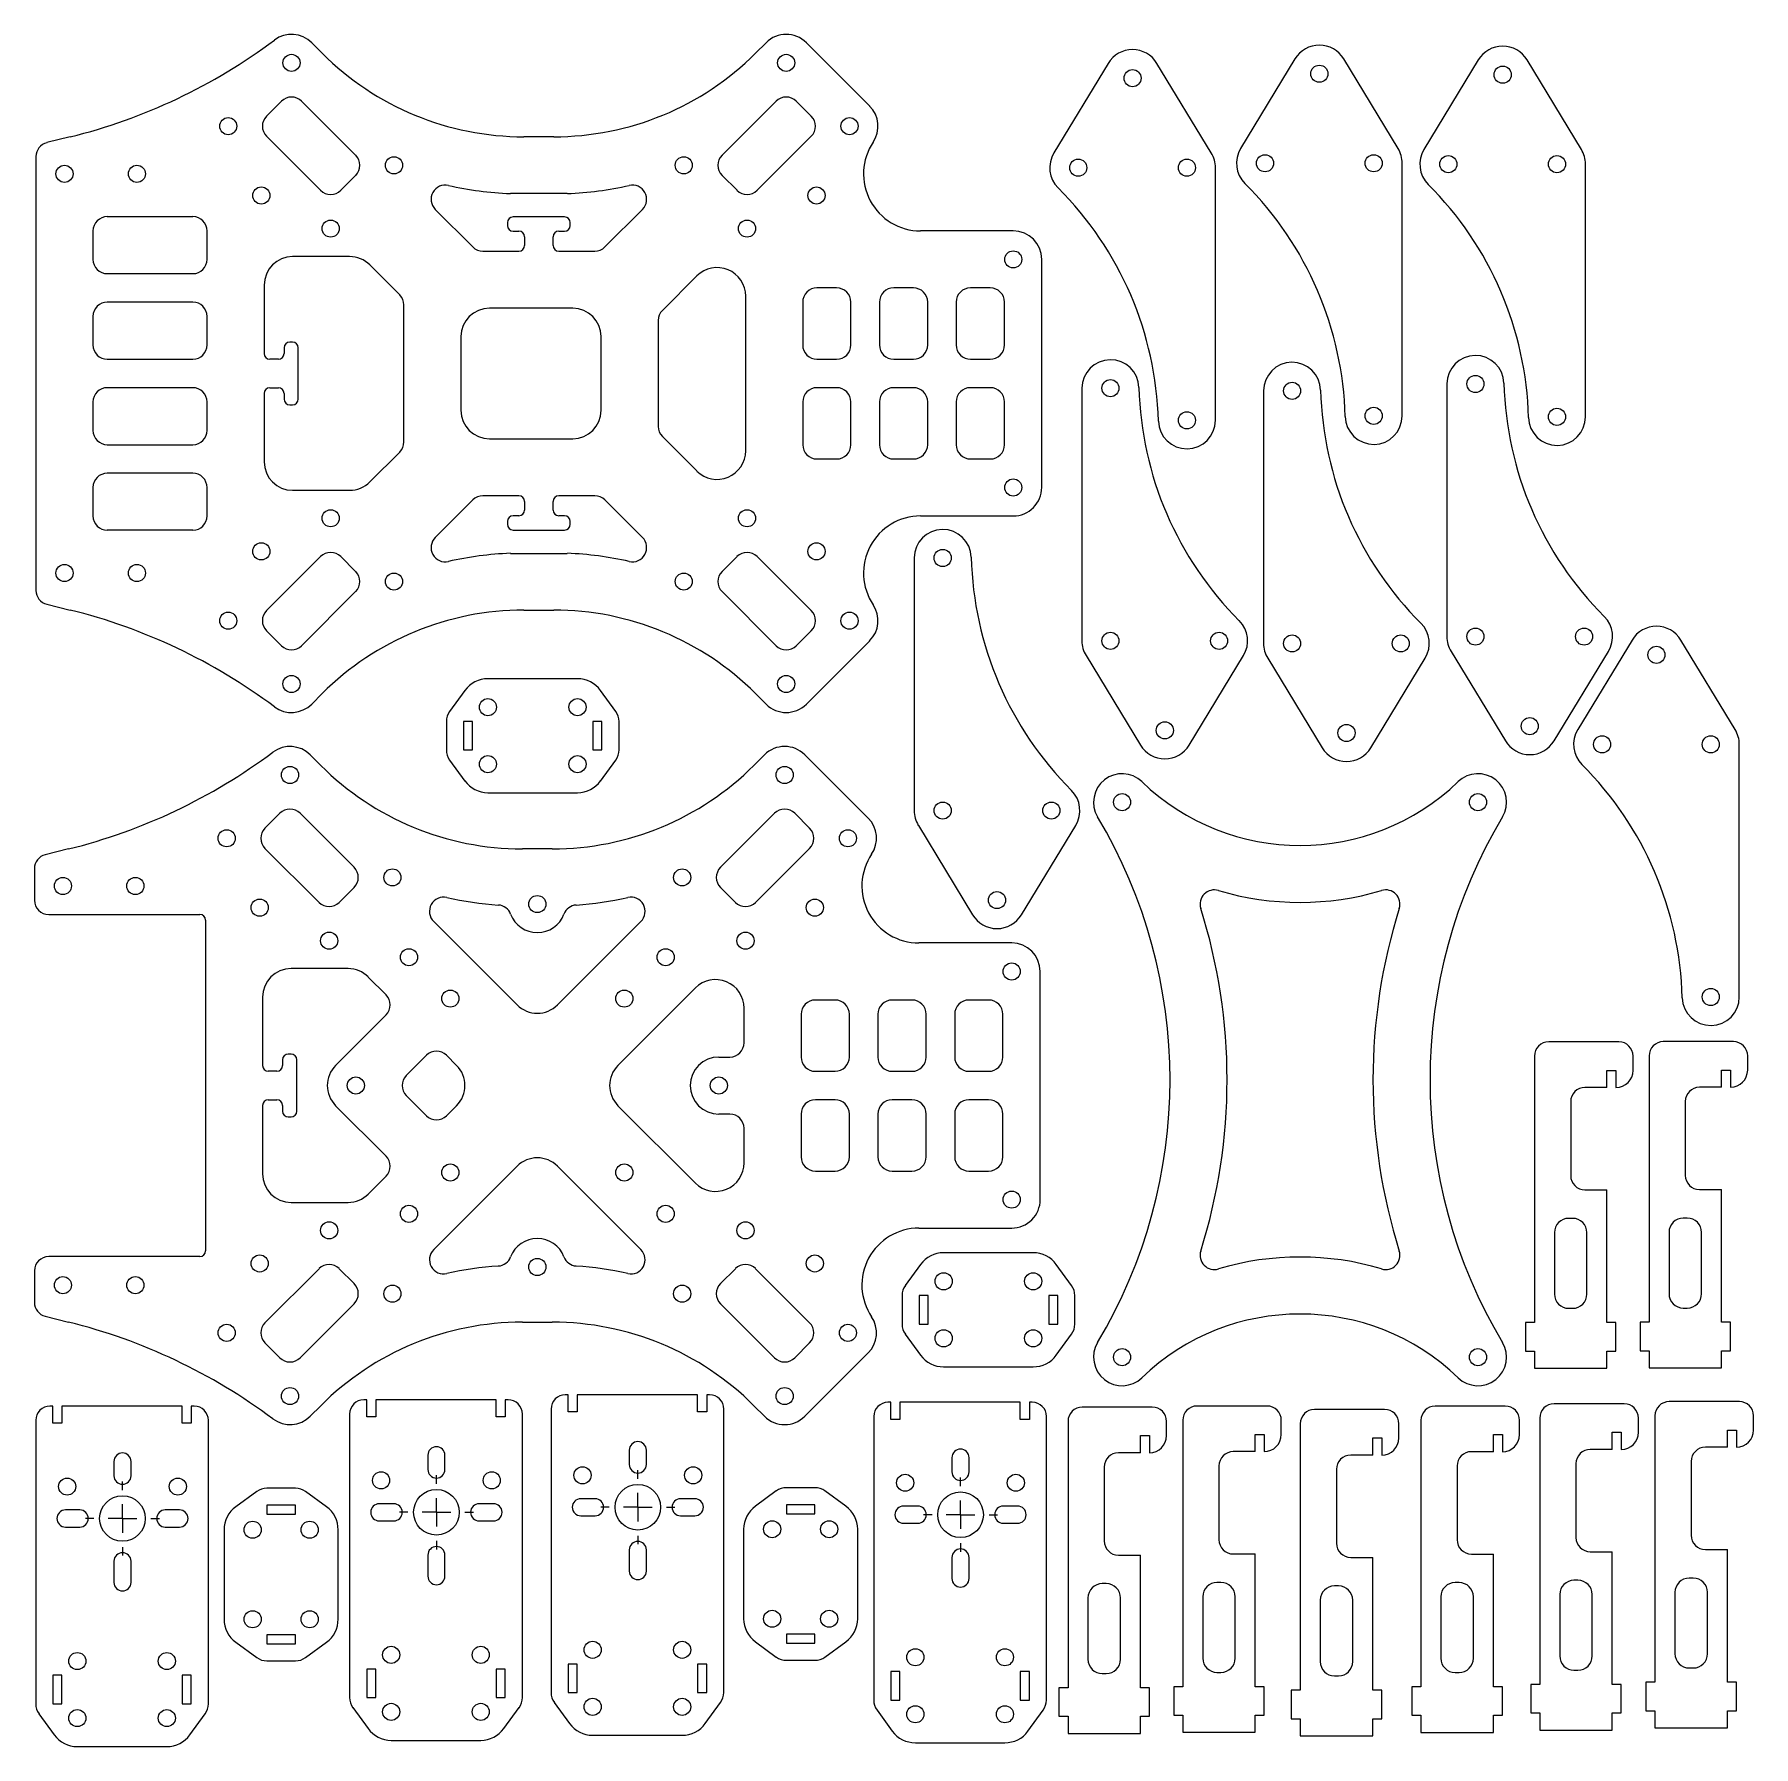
# Model space of a CAD drawing. Header units: millimetres. Extents: x 3 to 305, y 1 to 302.
import ezdxf

# ---------------------------------------------------------------- set-up
doc = ezdxf.new("R2010")
doc.units = ezdxf.units.MM

# ---------------------------------------------------------------- blocks, each defined once
blk = doc.blocks.new('SW_CENTERMARKSYMBOL_0')
at = {"color": 0, "linetype": 'Continuous', "lineweight": 0}
for p, q in [((0, 5), (0, 6.5)), ((-5, 0), (-6.5, 0)), ((0, 0), (-2.5, 0)), ((0, 0), (0, 2.5)), ((0, 0), (0, -2.5)), ((0, 0), (2.5, 0)), ((5, 0), (6.5, 0)), ((0, -5), (0, -6.5))]:
    blk.add_line(p, q, dxfattribs=at)
blk = doc.blocks.new('SW_CENTERMARKSYMBOL_1')
at = {"color": 0, "linetype": 'Continuous', "lineweight": 0}
for p, q in [((0, 5), (0, 6.5)), ((-5, 0), (-6.5, 0)), ((0, 0), (-2.5, 0)), ((0, 0), (0, 2.5)), ((0, 0), (0, -2.5)), ((0, 0), (2.5, 0)), ((5, 0), (6.5, 0)), ((0, -5), (0, -6.5))]:
    blk.add_line(p, q, dxfattribs=at)
blk = doc.blocks.new('SW_CENTERMARKSYMBOL_2')
at = {"color": 0, "linetype": 'Continuous', "lineweight": 0}
for p, q in [((0, 5), (0, 6.5)), ((-5, 0), (-6.5, 0)), ((0, 0), (-2.5, 0)), ((0, 0), (0, 2.5)), ((0, 0), (0, -2.5)), ((0, 0), (2.5, 0)), ((5, 0), (6.5, 0)), ((0, -5), (0, -6.5))]:
    blk.add_line(p, q, dxfattribs=at)
blk = doc.blocks.new('SW_CENTERMARKSYMBOL_3')
at = {"color": 0, "linetype": 'Continuous', "lineweight": 0}
for p, q in [((0, 5), (0, 6.5)), ((-5, 0), (-6.5, 0)), ((0, 0), (-2.5, 0)), ((0, 0), (0, 2.5)), ((0, 0), (0, -2.5)), ((0, 0), (2.5, 0)), ((5, 0), (6.5, 0)), ((0, -5), (0, -6.5))]:
    blk.add_line(p, q, dxfattribs=at)

msp = doc.modelspace()

# ---------------------------------------------------------------- linework, layer by layer
at = {"color": 7, "linetype": 'Continuous', "lineweight": 15}
for p, q in [((53.73, 298.21), (51.88, 300.06)), ((131.53, 300.06), (129.68, 298.21)), ((149.7, 288.96), (138.6, 300.06)), ((191.52, 296.45), (181.99, 280.75)), ((209.59, 280.75), (200.07, 296.45)), ((224.26, 297.22), (214.74, 281.52)), ((242.34, 281.52), (232.81, 297.22)), ((256.4, 297.05), (246.88, 281.35)), ((274.48, 281.35), (264.95, 297.05)), ((46.57, 289.81), (43.96, 287.2)), ((59.58, 280.34), (50.11, 289.81)), ((133.29, 289.81), (123.82, 280.34)), ((139.45, 287.2), (136.83, 289.81)), ((9.52, 283.55), (5.43, 282.54)), ((43.96, 283.66), (53.43, 274.18)), ((94.32, 283.57), (89.08, 283.57)), ((129.97, 274.18), (139.45, 283.66)), ((3.53, 280.11), (3.53, 272.07)), ((210.32, 233.85), (210.32, 278.15)), ((243.06, 234.63), (243.06, 278.93)), ((275.2, 234.46), (275.2, 278.76)), ((56.97, 274.18), (59.58, 276.8)), ((123.82, 276.8), (126.44, 274.18)), ((3.53, 272.07), (3.53, 212.07)), ((96.69, 273.62), (86.71, 273.62)), ((16.03, 269.57), (31.03, 269.57)), ((73.54, 270.84), (80.12, 264.26)), ((86.2, 268.52), (86.2, 268.02)), ((96.2, 269.52), (87.2, 269.52)), ((97.2, 268.02), (97.2, 268.52)), ((103.28, 264.26), (109.87, 270.84)), ((13.53, 267.07), (13.53, 262.07)), ((33.53, 262.07), (33.53, 267.07)), ((87.2, 267.02), (88.2, 267.02)), ((89.2, 266.02), (89.2, 264.52)), ((94.2, 264.52), (94.2, 266.02)), ((95.2, 267.02), (96.2, 267.02)), ((174.87, 267.07), (158.62, 267.07)), ((58.53, 262.56), (48.53, 262.56)), ((81.89, 263.52), (88.2, 263.52)), ((95.2, 263.52), (101.52, 263.52)), ((16.03, 259.57), (31.03, 259.57)), ((67.31, 255.85), (62.06, 261.1)), ((179.87, 222.07), (179.87, 262.07)), ((43.53, 257.56), (43.53, 245.57)), ((119.42, 259.18), (113.36, 253.12)), ((143.91, 257.07), (140.46, 257.07)), ((157.37, 257.07), (153.91, 257.07)), ((170.83, 257.07), (167.37, 257.07)), ((31.03, 254.57), (16.03, 254.57)), ((68.04, 230.05), (68.04, 254.08)), ((97.63, 253.52), (83.04, 253.52)), ((127.96, 228.49), (127.96, 255.64)), ((137.96, 254.57), (137.96, 247.07)), ((146.41, 247.07), (146.41, 254.57)), ((151.41, 254.57), (151.41, 247.07)), ((159.87, 247.07), (159.87, 254.57)), ((164.87, 254.57), (164.87, 247.07)), ((173.33, 247.07), (173.33, 254.57)), ((13.53, 252.07), (13.53, 247.07)), ((33.53, 247.07), (33.53, 252.07)), ((112.63, 251.36), (112.63, 232.78)), ((48.53, 247.57), (48.03, 247.57)), ((78.04, 248.52), (78.04, 235.61)), ((102.63, 235.61), (102.63, 248.52)), ((16.03, 244.57), (31.03, 244.57)), ((46.03, 244.57), (44.53, 244.57)), ((47.03, 246.57), (47.03, 245.57)), ((49.53, 237.57), (49.53, 246.57)), ((140.46, 244.57), (143.91, 244.57)), ((153.91, 244.57), (157.37, 244.57)), ((167.37, 244.57), (170.83, 244.57)), ((31.03, 239.57), (16.03, 239.57)), ((43.53, 238.57), (43.53, 226.57)), ((44.53, 239.57), (46.03, 239.57)), ((47.03, 238.57), (47.03, 237.57)), ((143.91, 239.57), (140.46, 239.57)), ((157.37, 239.57), (153.91, 239.57)), ((170.83, 239.57), (167.37, 239.57)), ((186.91, 239.48), (186.91, 195.18)), ((218.76, 239.02), (218.76, 194.72)), ((250.9, 240.22), (250.9, 195.92)), ((13.53, 237.07), (13.53, 232.07)), ((33.53, 232.07), (33.53, 237.07)), ((48.03, 236.57), (48.53, 236.57)), ((137.96, 237.07), (137.96, 229.57)), ((146.41, 229.57), (146.41, 237.07)), ((151.41, 237.07), (151.41, 229.57)), ((159.87, 229.57), (159.87, 237.07)), ((164.87, 237.07), (164.87, 229.57)), ((173.33, 229.57), (173.33, 237.07)), ((16.03, 229.57), (31.03, 229.57)), ((83.04, 230.61), (97.63, 230.61)), ((113.36, 231.01), (119.42, 224.96)), ((62.06, 223.04), (67.31, 228.28)), ((140.46, 227.07), (143.91, 227.07)), ((153.91, 227.07), (157.37, 227.07)), ((167.37, 227.07), (170.83, 227.07)), ((31.03, 224.57), (16.03, 224.57)), ((13.53, 222.07), (13.53, 217.07)), ((33.53, 217.07), (33.53, 222.07)), ((48.53, 221.57), (58.53, 221.57)), ((88.2, 220.61), (81.89, 220.61)), ((101.52, 220.61), (95.2, 220.61)), ((80.12, 219.88), (73.54, 213.3)), ((88.2, 217.11), (87.2, 217.11)), ((89.2, 219.61), (89.2, 218.11)), ((94.2, 218.11), (94.2, 219.61)), ((96.2, 217.11), (95.2, 217.11)), ((109.87, 213.3), (103.28, 219.88)), ((158.62, 217.07), (174.87, 217.07)), ((31.03, 214.57), (16.03, 214.57)), ((86.2, 216.11), (86.2, 215.61)), ((87.2, 214.61), (96.2, 214.61)), ((97.2, 215.61), (97.2, 216.11)), ((3.53, 212.07), (3.53, 204.02)), ((53.43, 209.95), (43.96, 200.47)), ((59.58, 207.33), (56.97, 209.95)), ((86.71, 210.52), (96.69, 210.52)), ((126.44, 209.95), (123.82, 207.33)), ((139.45, 200.47), (129.97, 209.95)), ((157.5, 209.71), (157.5, 165.41)), ((50.11, 194.32), (59.58, 203.8)), ((123.82, 203.8), (133.29, 194.32)), ((5.43, 201.6), (9.52, 200.58)), ((89.08, 200.57), (94.32, 200.57)), ((43.96, 196.94), (46.57, 194.32)), ((136.83, 194.32), (139.45, 196.94)), ((138.6, 184.07), (149.7, 195.17)), ((251.62, 193.33), (261.15, 177.63)), ((269.7, 177.63), (279.22, 193.33)), ((283.36, 195.31), (273.83, 179.61)), ((301.43, 179.61), (291.91, 195.31)), ((187.64, 192.58), (197.16, 176.88)), ((205.71, 176.88), (215.24, 192.58)), ((219.49, 192.12), (229.01, 176.42)), ((237.56, 176.42), (247.09, 192.12)), ((98.47, 188.54), (82.77, 188.54)), ((51.88, 184.07), (53.73, 185.92)), ((78.73, 186.48), (76.05, 182.8)), ((105.19, 182.8), (102.51, 186.48)), ((129.68, 185.92), (131.53, 184.07)), ((75.48, 181.04), (75.48, 176.04)), ((80.06, 181.04), (78.48, 181.04)), ((78.48, 181.04), (78.48, 176.04)), ((80.06, 176.04), (80.06, 181.04)), ((102.76, 181.04), (101.18, 181.04)), ((101.18, 181.04), (101.18, 176.04)), ((102.76, 176.04), (102.76, 181.04)), ((105.76, 176.04), (105.76, 181.04)), ((53.45, 173.34), (51.6, 175.19)), ((78.48, 176.04), (80.06, 176.04)), ((101.18, 176.04), (102.76, 176.04)), ((131.25, 175.19), (129.4, 173.34)), ((149.43, 164.09), (138.32, 175.19)), ((302.16, 132.72), (302.16, 177.02)), ((76.05, 174.27), (78.73, 170.59)), ((102.51, 170.59), (105.19, 174.27)), ((82.77, 168.54), (98.47, 168.54)), ((46.3, 164.94), (43.68, 162.32)), ((59.31, 155.46), (49.84, 164.94)), ((133.02, 164.94), (123.55, 155.46)), ((139.17, 162.32), (136.56, 164.94)), ((158.23, 162.82), (167.75, 147.12)), ((176.3, 147.12), (185.82, 162.82)), ((9.25, 158.68), (5.15, 157.66)), ((43.68, 158.78), (53.16, 149.31)), ((94.05, 158.69), (88.81, 158.69)), ((129.7, 149.31), (139.17, 158.78)), ((3.26, 155.24), (3.26, 149.69)), ((56.69, 149.31), (59.31, 151.93)), ((123.55, 151.93), (126.16, 149.31)), ((5.76, 147.19), (32.26, 147.19)), ((33.26, 146.19), (33.26, 88.19)), ((73.26, 145.96), (87.89, 131.33)), ((94.96, 131.33), (109.59, 145.96)), ((174.6, 142.19), (158.34, 142.19)), ((58.26, 137.69), (48.26, 137.69)), ((64.91, 133.1), (61.79, 136.22)), ((179.6, 97.19), (179.6, 137.19)), ((43.26, 132.69), (43.26, 120.69)), ((119.15, 134.3), (105.57, 120.73)), ((127.68, 124.69), (127.68, 130.77)), ((137.68, 129.69), (137.68, 122.19)), ((143.64, 132.19), (140.18, 132.19)), ((146.14, 122.19), (146.14, 129.69)), ((151.14, 129.69), (151.14, 122.19)), ((157.1, 132.19), (153.64, 132.19)), ((159.6, 122.19), (159.6, 129.69)), ((164.6, 129.69), (164.6, 122.19)), ((170.56, 132.19), (167.1, 132.19)), ((173.06, 122.19), (173.06, 129.69)), ((56.07, 120.73), (64.91, 129.57)), ((281.04, 124.85), (268.75, 124.85)), ((301.13, 124.89), (288.84, 124.89)), ((46.76, 121.69), (46.76, 120.69)), ((48.26, 122.69), (47.76, 122.69)), ((49.26, 112.69), (49.26, 121.69)), ((71.98, 122.5), (68.45, 118.96)), ((77.29, 120.73), (75.52, 122.5)), ((123.25, 122.19), (125.18, 122.19)), ((266.25, 122.35), (266.25, 75.62)), ((283.54, 119.85), (283.54, 122.35)), ((286.34, 122.39), (286.34, 75.67)), ((303.63, 119.89), (303.63, 122.39)), ((45.76, 119.69), (44.26, 119.69)), ((140.18, 119.69), (143.64, 119.69)), ((153.64, 119.69), (157.1, 119.69)), ((167.1, 119.69), (170.56, 119.69)), ((278.95, 119.85), (280.54, 119.85)), ((278.95, 116.85), (278.95, 119.85)), ((280.54, 119.85), (280.54, 116.85)), ((299.04, 119.89), (300.63, 119.89)), ((299.04, 116.89), (299.04, 119.89)), ((300.63, 119.89), (300.63, 116.89)), ((44.26, 114.69), (45.76, 114.69)), ((68.45, 115.42), (71.98, 111.89)), ((143.64, 114.69), (140.18, 114.69)), ((157.1, 114.69), (153.64, 114.69)), ((170.56, 114.69), (167.1, 114.69)), ((278.95, 116.85), (275.1, 116.85)), ((299.04, 116.89), (295.19, 116.89)), ((43.26, 113.69), (43.26, 101.7)), ((46.76, 113.69), (46.76, 112.69)), ((47.76, 111.69), (48.26, 111.69)), ((64.91, 104.82), (56.07, 113.66)), ((75.52, 111.89), (77.29, 113.66)), ((105.57, 113.66), (119.15, 100.08)), ((125.18, 112.19), (123.25, 112.19)), ((137.68, 112.19), (137.68, 104.69)), ((146.14, 104.69), (146.14, 112.19)), ((151.14, 112.19), (151.14, 104.69)), ((159.6, 104.69), (159.6, 112.19)), ((164.6, 112.19), (164.6, 104.69)), ((173.06, 104.69), (173.06, 112.19)), ((272.6, 114.35), (272.6, 101.4)), ((292.69, 114.39), (292.69, 101.44)), ((127.68, 103.62), (127.68, 109.69)), ((87.89, 103.05), (73.26, 88.42)), ((109.59, 88.42), (94.96, 103.05)), ((61.79, 98.16), (64.91, 101.28)), ((140.18, 102.19), (143.64, 102.19)), ((153.64, 102.19), (157.1, 102.19)), ((167.1, 102.19), (170.56, 102.19)), ((48.26, 96.7), (58.26, 96.7)), ((275.1, 98.9), (278.95, 98.9)), ((278.95, 75.62), (278.95, 98.9)), ((295.19, 98.94), (299.04, 98.94)), ((299.04, 75.67), (299.04, 98.94)), ((272.95, 93.9), (272.25, 93.9)), ((293.04, 93.94), (292.34, 93.94)), ((158.34, 92.19), (174.6, 92.19)), ((269.75, 91.4), (269.75, 80.62)), ((275.45, 80.62), (275.45, 91.4)), ((289.84, 91.44), (289.84, 80.67)), ((295.54, 80.67), (295.54, 91.44)), ((178.37, 87.86), (162.67, 87.86)), ((3.26, 84.69), (3.26, 79.15)), ((32.26, 87.19), (5.76, 87.19)), ((53.16, 85.07), (43.68, 75.6)), ((59.31, 82.46), (56.69, 85.07)), ((126.16, 85.07), (123.55, 82.46)), ((139.17, 75.6), (129.7, 85.07)), ((158.63, 85.8), (155.95, 82.12)), ((185.09, 82.12), (182.41, 85.8)), ((49.84, 69.45), (59.31, 78.92)), ((123.55, 78.92), (133.02, 69.45)), ((155.38, 80.36), (155.38, 75.36)), ((159.97, 80.36), (158.38, 80.36)), ((158.38, 80.36), (158.38, 75.36)), ((159.97, 75.36), (159.97, 80.36)), ((182.67, 80.36), (181.08, 80.36)), ((181.08, 80.36), (181.08, 75.36)), ((182.67, 75.36), (182.67, 80.36)), ((185.67, 75.36), (185.67, 80.36)), ((5.15, 76.72), (9.25, 75.7)), ((88.81, 75.69), (94.05, 75.69)), ((158.38, 75.36), (159.97, 75.36)), ((181.08, 75.36), (182.67, 75.36)), ((264.66, 75.62), (264.66, 70.62)), ((266.25, 75.62), (264.66, 75.62)), ((272.25, 78.12), (272.95, 78.12)), ((280.54, 75.62), (278.95, 75.62)), ((280.54, 70.62), (280.54, 75.62)), ((284.76, 75.67), (284.76, 70.67)), ((286.34, 75.67), (284.76, 75.67)), ((292.34, 78.17), (293.04, 78.17)), ((300.63, 75.67), (299.04, 75.67)), ((300.63, 70.67), (300.63, 75.67)), ((155.95, 73.59), (158.63, 69.92)), ((182.41, 69.92), (185.09, 73.59)), ((43.68, 72.06), (46.3, 69.45)), ((136.56, 69.45), (139.17, 72.06)), ((138.32, 59.19), (149.43, 70.3)), ((264.66, 70.62), (266.25, 70.62)), ((266.25, 70.62), (266.25, 67.62)), ((278.95, 70.62), (280.54, 70.62)), ((278.95, 67.62), (278.95, 70.62)), ((284.76, 70.67), (286.34, 70.67)), ((286.34, 70.67), (286.34, 67.67)), ((299.04, 70.67), (300.63, 70.67)), ((299.04, 67.67), (299.04, 70.67)), ((162.67, 67.86), (178.37, 67.86)), ((266.25, 67.62), (278.95, 67.62)), ((286.34, 67.67), (299.04, 67.67)), ((6.49, 60.98), (5.99, 60.98)), ((6.49, 57.98), (6.49, 60.98)), ((8.07, 60.98), (8.07, 57.98)), ((29.19, 60.98), (8.07, 60.98)), ((29.19, 57.98), (29.19, 60.98)), ((30.77, 60.98), (30.77, 57.98)), ((31.27, 60.98), (30.77, 60.98)), ((51.6, 59.19), (53.45, 61.05)), ((61.52, 62.08), (61.02, 62.08)), ((61.52, 59.08), (61.52, 62.08)), ((63.11, 62.08), (63.11, 59.08)), ((84.22, 62.08), (63.11, 62.08)), ((84.22, 59.08), (84.22, 62.08)), ((85.81, 62.08), (85.81, 59.08)), ((86.31, 62.08), (85.81, 62.08)), ((93.84, 60.46), (93.84, 10.74)), ((96.84, 62.96), (96.34, 62.96)), ((96.84, 59.96), (96.84, 62.96)), ((98.43, 62.96), (98.43, 59.96)), ((119.54, 62.96), (98.43, 62.96)), ((119.54, 59.96), (119.54, 62.96)), ((121.13, 62.96), (121.13, 59.96)), ((121.63, 62.96), (121.13, 62.96)), ((124.13, 10.74), (124.13, 60.46)), ((129.4, 61.05), (131.25, 59.19)), ((153.41, 61.65), (152.91, 61.65)), ((153.41, 58.65), (153.41, 61.65)), ((155, 61.65), (155, 58.65)), ((176.11, 61.65), (155, 61.65)), ((176.11, 58.65), (176.11, 61.65)), ((177.7, 61.65), (177.7, 58.65)), ((178.2, 61.65), (177.7, 61.65)), ((199.25, 60.79), (186.97, 60.79)), ((219.37, 60.99), (207.09, 60.99)), ((239.98, 60.39), (227.69, 60.39)), ((261.13, 60.98), (248.84, 60.98)), ((281.97, 61.38), (269.68, 61.38)), ((302.17, 61.77), (289.88, 61.77)), ((3.49, 58.48), (3.49, 8.76)), ((8.07, 57.98), (6.49, 57.98)), ((30.77, 57.98), (29.19, 57.98)), ((33.77, 8.76), (33.77, 58.48)), ((58.52, 59.58), (58.52, 9.85)), ((63.11, 59.08), (61.52, 59.08)), ((85.81, 59.08), (84.22, 59.08)), ((88.81, 9.85), (88.81, 59.58)), ((98.43, 59.96), (96.84, 59.96)), ((121.13, 59.96), (119.54, 59.96)), ((150.41, 59.15), (150.41, 9.43)), ((155, 58.65), (153.41, 58.65)), ((177.7, 58.65), (176.11, 58.65)), ((180.7, 9.43), (180.7, 59.15)), ((184.47, 58.29), (184.47, 11.57)), ((201.75, 55.79), (201.75, 58.29)), ((204.59, 58.49), (204.59, 11.77)), ((221.87, 55.99), (221.87, 58.49)), ((225.19, 57.89), (225.19, 11.16)), ((242.48, 55.39), (242.48, 57.89)), ((246.34, 58.48), (246.34, 11.76)), ((263.63, 55.98), (263.63, 58.48)), ((267.18, 58.88), (267.18, 12.16)), ((284.47, 56.38), (284.47, 58.88)), ((287.38, 59.27), (287.38, 12.55)), ((304.67, 56.77), (304.67, 59.27)), ((197.17, 55.79), (198.75, 55.79)), ((197.17, 52.79), (197.17, 55.79)), ((198.75, 55.79), (198.75, 52.79)), ((217.29, 55.99), (218.87, 55.99)), ((217.29, 52.99), (217.29, 55.99)), ((218.87, 55.99), (218.87, 52.99)), ((237.89, 55.39), (239.48, 55.39)), ((237.89, 52.39), (237.89, 55.39)), ((239.48, 55.39), (239.48, 52.39)), ((259.04, 55.98), (260.63, 55.98)), ((259.04, 52.98), (259.04, 55.98)), ((260.63, 55.98), (260.63, 52.98)), ((279.88, 56.38), (281.47, 56.38)), ((279.88, 53.38), (279.88, 56.38)), ((281.47, 56.38), (281.47, 53.38)), ((300.08, 56.77), (301.67, 56.77)), ((300.08, 53.77), (300.08, 56.77)), ((301.67, 56.77), (301.67, 53.77)), ((17.2, 51.26), (17.2, 48.76)), ((20.2, 48.76), (20.2, 51.26)), ((72.24, 52.35), (72.24, 49.85)), ((75.24, 49.85), (75.24, 52.35)), ((107.55, 53.24), (107.55, 50.74)), ((110.55, 50.74), (110.55, 53.24)), ((164.13, 51.93), (164.13, 49.43)), ((167.13, 49.43), (167.13, 51.93)), ((197.17, 52.79), (193.32, 52.79)), ((217.29, 52.99), (213.44, 52.99)), ((237.89, 52.39), (234.04, 52.39)), ((259.04, 52.98), (255.19, 52.98)), ((279.88, 53.38), (276.03, 53.38)), ((293.73, 51.27), (293.73, 38.32)), ((300.08, 53.77), (296.23, 53.77)), ((190.82, 50.29), (190.82, 37.34)), ((210.94, 50.49), (210.94, 37.54)), ((231.54, 49.89), (231.54, 36.94)), ((252.69, 50.48), (252.69, 37.53)), ((273.53, 50.88), (273.53, 37.93)), ((42.26, 46.01), (38.58, 43.33)), ((49.02, 46.58), (44.02, 46.58)), ((54.47, 43.33), (50.79, 46.01)), ((133.33, 46.1), (129.66, 43.42)), ((140.1, 46.67), (135.1, 46.67)), ((145.54, 43.42), (141.86, 46.1)), ((11.2, 42.76), (8.7, 42.76)), ((28.7, 42.76), (26.2, 42.76)), ((49.02, 43.58), (44.02, 43.58)), ((44.02, 43.58), (44.02, 42)), ((49.02, 42), (49.02, 43.58)), ((66.24, 43.85), (63.74, 43.85)), ((83.74, 43.85), (81.24, 43.85)), ((101.55, 44.74), (99.05, 44.74)), ((119.05, 44.74), (116.55, 44.74)), ((140.1, 43.67), (135.1, 43.67)), ((135.1, 43.67), (135.1, 42.09)), ((140.1, 42.09), (140.1, 43.67)), ((158.13, 43.43), (155.63, 43.43)), ((175.63, 43.43), (173.13, 43.43)), ((8.7, 39.76), (11.2, 39.76)), ((26.2, 39.76), (28.7, 39.76)), ((36.52, 39.29), (36.52, 23.59)), ((44.02, 42), (49.02, 42)), ((56.52, 23.59), (56.52, 39.29)), ((63.74, 40.85), (66.24, 40.85)), ((81.24, 40.85), (83.74, 40.85)), ((99.05, 41.74), (101.55, 41.74)), ((116.55, 41.74), (119.05, 41.74)), ((127.6, 39.38), (127.6, 23.68)), ((135.1, 42.09), (140.1, 42.09)), ((147.6, 23.68), (147.6, 39.38)), ((155.63, 40.43), (158.13, 40.43)), ((173.13, 40.43), (175.63, 40.43)), ((17.2, 33.76), (17.2, 30.06)), ((20.2, 30.06), (20.2, 33.76)), ((72.24, 34.85), (72.24, 31.15)), ((75.24, 31.15), (75.24, 34.85)), ((107.55, 35.74), (107.55, 32.04)), ((110.55, 32.04), (110.55, 35.74)), ((164.13, 34.43), (164.13, 30.73)), ((167.13, 30.73), (167.13, 34.43)), ((193.32, 34.84), (197.17, 34.84)), ((197.17, 11.57), (197.17, 34.84)), ((213.44, 35.04), (217.29, 35.04)), ((217.29, 11.77), (217.29, 35.04)), ((234.04, 34.44), (237.89, 34.44)), ((237.89, 11.16), (237.89, 34.44)), ((255.19, 35.03), (259.04, 35.03)), ((259.04, 11.76), (259.04, 35.03)), ((276.03, 35.43), (279.88, 35.43)), ((279.88, 12.16), (279.88, 35.43)), ((296.23, 35.82), (300.08, 35.82)), ((300.08, 12.55), (300.08, 35.82)), ((273.88, 30.43), (273.18, 30.43)), ((294.08, 30.82), (293.38, 30.82)), ((187.97, 27.34), (187.97, 16.57)), ((191.17, 29.84), (190.47, 29.84)), ((193.67, 16.57), (193.67, 27.34)), ((208.09, 27.54), (208.09, 16.77)), ((211.29, 30.04), (210.59, 30.04)), ((213.79, 16.77), (213.79, 27.54)), ((231.89, 29.44), (231.19, 29.44)), ((249.84, 27.53), (249.84, 16.76)), ((253.04, 30.03), (252.34, 30.03)), ((255.54, 16.76), (255.54, 27.53)), ((270.68, 27.93), (270.68, 17.16)), ((276.38, 17.16), (276.38, 27.93)), ((290.88, 28.32), (290.88, 17.55)), ((296.58, 17.55), (296.58, 28.32)), ((228.69, 26.94), (228.69, 16.16)), ((234.39, 16.16), (234.39, 26.94)), ((38.58, 19.55), (42.26, 16.87)), ((49.02, 20.88), (44.02, 20.88)), ((44.02, 20.88), (44.02, 19.3)), ((44.02, 19.3), (49.02, 19.3)), ((49.02, 19.3), (49.02, 20.88)), ((50.79, 16.87), (54.47, 19.55)), ((129.66, 19.64), (133.33, 16.96)), ((140.1, 20.97), (135.1, 20.97)), ((135.1, 20.97), (135.1, 19.39)), ((135.1, 19.39), (140.1, 19.39)), ((140.1, 19.39), (140.1, 20.97)), ((141.86, 16.96), (145.54, 19.64)), ((44.02, 16.3), (49.02, 16.3)), ((98.43, 15.74), (96.84, 15.74)), ((96.84, 15.74), (96.84, 10.74)), ((98.43, 10.74), (98.43, 15.74)), ((119.54, 15.74), (119.54, 10.74)), ((121.13, 15.74), (119.54, 15.74)), ((121.13, 10.74), (121.13, 15.74)), ((135.1, 16.39), (140.1, 16.39)), ((8.07, 13.76), (6.49, 13.76)), ((6.49, 13.76), (6.49, 8.76)), ((8.07, 8.76), (8.07, 13.76)), ((29.19, 13.76), (29.19, 8.76)), ((30.77, 13.76), (29.19, 13.76)), ((30.77, 8.76), (30.77, 13.76)), ((63.11, 14.85), (61.52, 14.85)), ((61.52, 14.85), (61.52, 9.85)), ((63.11, 9.85), (63.11, 14.85)), ((84.22, 14.85), (84.22, 9.85)), ((85.81, 14.85), (84.22, 14.85)), ((85.81, 9.85), (85.81, 14.85)), ((155, 14.43), (153.41, 14.43)), ((153.41, 14.43), (153.41, 9.43)), ((155, 9.43), (155, 14.43)), ((176.11, 14.43), (176.11, 9.43)), ((177.7, 14.43), (176.11, 14.43)), ((177.7, 9.43), (177.7, 14.43)), ((190.47, 14.07), (191.17, 14.07)), ((210.59, 14.27), (211.29, 14.27)), ((231.19, 13.66), (231.89, 13.66)), ((252.34, 14.26), (253.04, 14.26)), ((265.59, 12.16), (265.59, 7.16)), ((267.18, 12.16), (265.59, 12.16)), ((273.18, 14.66), (273.88, 14.66)), ((281.47, 12.16), (279.88, 12.16)), ((281.47, 7.16), (281.47, 12.16)), ((285.8, 12.55), (285.8, 7.55)), ((287.38, 12.55), (285.8, 12.55)), ((293.38, 15.05), (294.08, 15.05)), ((301.67, 12.55), (300.08, 12.55)), ((301.67, 7.55), (301.67, 12.55)), ((61.52, 9.85), (63.11, 9.85)), ((84.22, 9.85), (85.81, 9.85)), ((96.84, 10.74), (98.43, 10.74)), ((119.54, 10.74), (121.13, 10.74)), ((153.41, 9.43), (155, 9.43)), ((176.11, 9.43), (177.7, 9.43)), ((182.88, 11.57), (182.88, 6.57)), ((184.47, 11.57), (182.88, 11.57)), ((198.75, 11.57), (197.17, 11.57)), ((198.75, 6.57), (198.75, 11.57)), ((203, 11.77), (203, 6.77)), ((204.59, 11.77), (203, 11.77)), ((218.87, 11.77), (217.29, 11.77)), ((218.87, 6.77), (218.87, 11.77)), ((223.6, 11.16), (223.6, 6.16)), ((225.19, 11.16), (223.6, 11.16)), ((239.48, 11.16), (237.89, 11.16)), ((239.48, 6.16), (239.48, 11.16)), ((244.75, 11.76), (244.75, 6.76)), ((246.34, 11.76), (244.75, 11.76)), ((260.63, 11.76), (259.04, 11.76)), ((260.63, 6.76), (260.63, 11.76)), ((4.06, 6.99), (6.74, 3.31)), ((6.49, 8.76), (8.07, 8.76)), ((29.19, 8.76), (30.77, 8.76)), ((30.52, 3.31), (33.2, 6.99)), ((59.1, 8.09), (61.77, 4.41)), ((85.56, 4.41), (88.23, 8.09)), ((94.41, 8.97), (97.09, 5.3)), ((120.88, 5.3), (123.55, 8.97)), ((150.99, 7.67), (153.67, 3.99)), ((177.45, 3.99), (180.13, 7.67)), ((182.88, 6.57), (184.47, 6.57)), ((184.47, 6.57), (184.47, 3.57)), ((197.17, 6.57), (198.75, 6.57)), ((197.17, 3.57), (197.17, 6.57)), ((203, 6.77), (204.59, 6.77)), ((204.59, 6.77), (204.59, 3.77)), ((217.29, 6.77), (218.87, 6.77)), ((217.29, 3.77), (217.29, 6.77)), ((223.6, 6.16), (225.19, 6.16)), ((225.19, 6.16), (225.19, 3.16)), ((237.89, 6.16), (239.48, 6.16)), ((237.89, 3.16), (237.89, 6.16)), ((244.75, 6.76), (246.34, 6.76)), ((246.34, 6.76), (246.34, 3.76)), ((259.04, 6.76), (260.63, 6.76)), ((259.04, 3.76), (259.04, 6.76)), ((265.59, 7.16), (267.18, 7.16)), ((267.18, 7.16), (267.18, 4.16)), ((279.88, 7.16), (281.47, 7.16)), ((279.88, 4.16), (279.88, 7.16)), ((285.8, 7.55), (287.38, 7.55)), ((287.38, 7.55), (287.38, 4.55)), ((300.08, 7.55), (301.67, 7.55)), ((300.08, 4.55), (300.08, 7.55)), ((101.13, 3.24), (116.83, 3.24)), ((184.47, 3.57), (197.17, 3.57)), ((204.59, 3.77), (217.29, 3.77)), ((225.19, 3.16), (237.89, 3.16)), ((246.34, 3.76), (259.04, 3.76)), ((267.18, 4.16), (279.88, 4.16)), ((287.38, 4.55), (300.08, 4.55)), ((10.78, 1.26), (26.48, 1.26)), ((65.81, 2.35), (81.51, 2.35)), ((157.71, 1.93), (173.41, 1.93))]:
    msp.add_line(p, q, dxfattribs=at)
for centre, radius in [((48.34, 296.53), 1.5), ((135.06, 296.53), 1.5), ((228.54, 294.63), 1.5), ((260.68, 294.46), 1.5), ((195.79, 293.85), 1.5), ((37.24, 285.43), 1.5), ((146.16, 285.43), 1.5), ((219.01, 278.93), 1.5), ((238.06, 278.93), 1.5), ((8.53, 277.07), 1.5), ((21.23, 277.07), 1.5), ((66.3, 278.57), 1.5), ((117.1, 278.57), 1.5), ((186.27, 278.15), 1.5), ((205.32, 278.15), 1.5), ((251.15, 278.76), 1.5), ((270.2, 278.76), 1.5), ((43.04, 273.27), 1.5), ((140.37, 273.27), 1.5), ((55.2, 267.47), 1.5), ((128.2, 267.47), 1.5), ((174.87, 262.07), 1.5), ((255.9, 240.22), 1.5), ((191.91, 239.48), 1.5), ((223.76, 239.02), 1.5), ((205.32, 233.85), 1.5), ((238.06, 234.63), 1.5), ((270.2, 234.46), 1.5), ((174.87, 222.07), 1.5), ((55.2, 216.67), 1.5), ((128.2, 216.67), 1.5), ((43.04, 210.87), 1.5), ((140.37, 210.87), 1.5), ((162.5, 209.71), 1.5), ((8.53, 207.07), 1.5), ((21.23, 207.07), 1.5), ((66.3, 205.57), 1.5), ((117.1, 205.57), 1.5), ((37.24, 198.71), 1.5), ((146.16, 198.71), 1.5), ((191.91, 195.18), 1.5), ((210.96, 195.18), 1.5), ((223.76, 194.72), 1.5), ((242.81, 194.72), 1.5), ((255.9, 195.92), 1.5), ((274.95, 195.92), 1.5), ((287.63, 192.72), 1.5), ((48.34, 187.61), 1.5), ((135.06, 187.61), 1.5), ((82.77, 183.54), 1.5), ((98.47, 183.54), 1.5), ((201.44, 179.48), 1.5), ((265.42, 180.22), 1.5), ((233.29, 179.02), 1.5), ((278.11, 177.02), 1.5), ((297.16, 177.02), 1.5), ((82.77, 173.54), 1.5), ((98.47, 173.54), 1.5), ((48.07, 171.65), 1.5), ((134.79, 171.65), 1.5), ((162.5, 165.41), 1.5), ((181.55, 165.41), 1.5), ((193.95, 166.88), 1.5), ((256.35, 166.88), 1.5), ((36.97, 160.55), 1.5), ((145.89, 160.55), 1.5), ((66.03, 153.69), 1.5), ((116.83, 153.69), 1.5), ((8.26, 152.19), 1.5), ((20.96, 152.19), 1.5), ((172.02, 149.71), 1.5), ((42.76, 148.39), 1.5), ((91.43, 149.01), 1.5), ((140.09, 148.39), 1.5), ((54.93, 142.59), 1.5), ((127.93, 142.59), 1.5), ((68.93, 139.69), 1.5), ((113.93, 139.69), 1.5), ((174.6, 137.19), 1.5), ((76.18, 132.44), 1.5), ((106.68, 132.44), 1.5), ((297.16, 132.72), 1.5), ((59.61, 117.19), 1.5), ((123.25, 117.19), 1.5), ((76.18, 101.94), 1.5), ((106.68, 101.94), 1.5), ((174.6, 97.19), 1.5), ((68.93, 94.69), 1.5), ((113.93, 94.69), 1.5), ((54.93, 91.79), 1.5), ((127.93, 91.79), 1.5), ((42.76, 85.99), 1.5), ((140.09, 85.99), 1.5), ((91.43, 85.37), 1.5), ((8.26, 82.19), 1.5), ((20.96, 82.19), 1.5), ((66.03, 80.69), 1.5), ((116.83, 80.69), 1.5), ((162.67, 82.86), 1.5), ((178.37, 82.86), 1.5), ((36.97, 73.83), 1.5), ((145.89, 73.83), 1.5), ((162.67, 72.86), 1.5), ((178.37, 72.86), 1.5), ((193.95, 69.55), 1.5), ((256.35, 69.55), 1.5), ((48.07, 62.73), 1.5), ((134.79, 62.73), 1.5), ((9, 46.86), 1.5), ((28.4, 46.86), 1.5), ((64.04, 47.95), 1.5), ((83.44, 47.95), 1.5), ((99.36, 48.84), 1.5), ((118.75, 48.84), 1.5), ((155.93, 47.53), 1.5), ((175.33, 47.53), 1.5), ((18.7, 41.26), 4), ((73.74, 42.35), 4), ((109.05, 43.24), 4), ((165.63, 41.93), 4), ((41.52, 39.29), 1.5), ((51.52, 39.29), 1.5), ((132.6, 39.38), 1.5), ((142.6, 39.38), 1.5), ((41.52, 23.59), 1.5), ((51.52, 23.59), 1.5), ((132.6, 23.68), 1.5), ((142.6, 23.68), 1.5), ((65.81, 17.35), 1.5), ((81.51, 17.35), 1.5), ((101.13, 18.24), 1.5), ((116.83, 18.24), 1.5), ((157.71, 16.93), 1.5), ((173.41, 16.93), 1.5), ((10.78, 16.26), 1.5), ((26.48, 16.26), 1.5), ((101.13, 8.24), 1.5), ((116.83, 8.24), 1.5), ((10.78, 6.26), 1.5), ((26.48, 6.26), 1.5), ((65.81, 7.35), 1.5), ((81.51, 7.35), 1.5), ((157.71, 6.93), 1.5), ((173.41, 6.93), 1.5)]:
    msp.add_circle(centre, radius, dxfattribs=at)
for centre, radius, start, end in [((48.34, 296.53), 5, 45, 126.793), ((135.06, 296.53), 5, 45, 135), ((-14.55, 380.61), 100, 283.927, 306.793), ((195.79, 293.85), 5, 31.2447, 148.7553), ((228.54, 294.63), 5, 31.2447, 148.7553), ((260.68, 294.46), 5, 31.2447, 148.7553), ((89.08, 333.57), 50, 225, 270), ((94.32, 333.57), 50, 270, 315), ((48.34, 288.04), 2.5, 45, 135), ((135.06, 288.04), 2.5, 45, 135), ((45.72, 285.43), 2.5, 135, 225), ((137.68, 285.43), 2.5, 315, 45), ((146.16, 285.43), 5, 326.1265, 45), ((6.03, 280.11), 2.5, 103.927, 180), ((57.82, 278.57), 2.5, 315, 45), ((125.59, 278.57), 2.5, 135, 225), ((158.62, 277.07), 10, 146.1265, 270.0002), ((186.27, 278.15), 5, 148.7553, 225.0425), ((205.32, 278.15), 5, 0, 31.2447), ((219.01, 278.93), 5, 148.7553, 225.0425), ((238.06, 278.93), 5, 0, 31.2447), ((251.15, 278.76), 5, 148.7553, 225.0425), ((270.2, 278.76), 5, 0, 31.2447), ((75.3, 272.61), 2.5, 77.2637, 225), ((89.08, 333.57), 60, 257.2637, 267.732), ((94.32, 333.57), 60, 272.268, 282.7363), ((108.1, 272.61), 2.5, 315, 102.7363), ((140.34, 232.16), 60, 1.4951, 45.0425), ((173.09, 232.93), 60, 1.4951, 45.0425), ((205.23, 232.76), 60, 1.4951, 45.0425), ((55.2, 275.95), 2.5, 225, 315), ((128.2, 275.95), 2.5, 225, 315), ((16.03, 267.07), 2.5, 89.9996, 180.0005), ((31.03, 267.07), 2.5, 360, 89.9996), ((87.2, 268.52), 1, 90, 180), ((96.2, 268.52), 1, 0, 90), ((87.2, 268.02), 1, 180, 270), ((88.2, 266.02), 1, 0, 90), ((95.2, 266.02), 1, 90, 180), ((96.2, 268.02), 1, 270, 0), ((174.87, 262.07), 5, 0.0005, 90.0002), ((48.53, 257.56), 5, 90, 180), ((58.53, 257.56), 5, 45, 90), ((81.89, 266.02), 2.5, 225, 270), ((88.2, 264.52), 1, 270, 0), ((95.2, 264.52), 1, 180, 270), ((101.52, 266.02), 2.5, 270, 315), ((16.03, 262.07), 2.5, 180.0005, 270), ((31.03, 262.07), 2.5, 270, 360), ((122.96, 255.64), 5, 360, 135), ((140.46, 254.57), 2.5, 89.9999, 180), ((143.91, 254.57), 2.5, 359.9999, 89.9999), ((153.91, 254.57), 2.5, 89.9999, 179.9999), ((157.37, 254.57), 2.5, 0.0003, 89.9999), ((167.37, 254.57), 2.5, 90.0006, 180.0003), ((170.83, 254.57), 2.5, 0.0006, 90.0006), ((16.03, 252.07), 2.5, 90, 180.0004), ((31.03, 252.07), 2.5, 360, 90), ((65.54, 254.08), 2.5, 360, 45), ((83.04, 248.52), 5, 90, 180), ((97.63, 248.52), 5, 0, 90), ((115.13, 251.36), 2.5, 135, 180), ((48.03, 246.57), 1, 90, 180), ((48.53, 246.57), 1, 0, 90), ((16.03, 247.07), 2.5, 180.0004, 270), ((31.03, 247.07), 2.5, 270, 360), ((44.53, 245.57), 1, 180, 270), ((46.03, 245.57), 1, 270, 0), ((140.46, 247.07), 2.5, 180, 270.0001), ((143.91, 247.07), 2.5, 270.0001, 359.9999), ((153.91, 247.07), 2.5, 179.9999, 270.0001), ((157.37, 247.07), 2.5, 270.0001, 0.0003), ((167.37, 247.07), 2.5, 180.0003, 270.0005), ((170.83, 247.07), 2.5, 270.0005, 0.0006), ((191.91, 239.48), 5, 1.4951, 180), ((255.9, 240.22), 5, 1.4951, 180), ((223.76, 239.02), 5, 1.4951, 180), ((16.03, 237.07), 2.5, 90, 179.9996), ((31.03, 237.07), 2.5, 359.9999, 90), ((44.53, 238.57), 1, 90, 180), ((46.03, 238.57), 1, 0, 90), ((140.46, 237.07), 2.5, 90.0001, 180), ((143.91, 237.07), 2.5, 359.9999, 90.0001), ((153.91, 237.07), 2.5, 90.0001, 179.9999), ((157.37, 237.07), 2.5, 0.0003, 90.0001), ((167.37, 237.07), 2.5, 90.0005, 180.0003), ((170.83, 237.07), 2.5, 0.0006, 90.0005), ((256.89, 241.17), 60, 181.4951, 225.0425), ((288.74, 240.71), 60, 181.4951, 225.0425), ((320.88, 241.92), 60, 181.4951, 225.0425), ((48.03, 237.57), 1, 180, 270), ((48.53, 237.57), 1, 270, 0), ((83.04, 235.61), 5, 180, 270), ((97.63, 235.61), 5, 270, 0), ((115.13, 232.78), 2.5, 180, 225), ((205.32, 233.85), 5, 181.4951, 0), ((238.06, 234.63), 5, 181.4951, 0), ((270.2, 234.46), 5, 181.4951, 0), ((16.03, 232.07), 2.5, 179.9996, 270.0004), ((31.03, 232.07), 2.5, 270.0004, 359.9999), ((65.54, 230.05), 2.5, 315, 360), ((140.46, 229.57), 2.5, 180, 269.9999), ((143.91, 229.57), 2.5, 269.9999, 359.9999), ((153.91, 229.57), 2.5, 179.9999, 269.9999), ((157.37, 229.57), 2.5, 269.9999, 0.0003), ((167.37, 229.57), 2.5, 180.0003, 270.0006), ((170.83, 229.57), 2.5, 270.0006, 0.0006), ((48.53, 226.57), 5, 180, 270), ((122.96, 228.49), 5, 225, 0), ((16.03, 222.07), 2.5, 90.0004, 179.9994), ((31.03, 222.07), 2.5, 360, 90.0004), ((58.53, 226.57), 5, 270, 315), ((81.89, 218.11), 2.5, 90, 135), ((88.2, 219.61), 1, 0, 90), ((95.2, 219.61), 1, 90, 180), ((101.52, 218.11), 2.5, 45, 90), ((174.87, 222.07), 5, 270, 0.0005), ((16.03, 217.07), 2.5, 179.9994, 270.0004), ((31.03, 217.07), 2.5, 270.0004, 360), ((87.2, 216.11), 1, 90, 180), ((88.2, 218.11), 1, 270, 0), ((95.2, 218.11), 1, 180, 270), ((96.2, 216.11), 1, 0, 90), ((158.62, 207.07), 10, 90, 213.8739), ((87.2, 215.61), 1, 180, 270), ((96.2, 215.61), 1, 270, 0), ((162.5, 209.71), 5, 1.4951, 180), ((75.3, 211.53), 2.5, 135, 282.7363), ((108.1, 211.53), 2.5, 257.2637, 45), ((55.2, 208.18), 2.5, 45, 135), ((89.08, 150.57), 60, 92.268, 102.7363), ((94.32, 150.57), 60, 77.2637, 87.732), ((128.2, 208.18), 2.5, 45, 135), ((227.48, 211.41), 60, 181.4951, 225.0425), ((57.82, 205.57), 2.5, 315, 45), ((125.59, 205.57), 2.5, 135, 225), ((6.03, 204.02), 2.5, 180, 256.0754), ((-14.54, 103.52), 100, 53.2085, 76.0754), ((45.72, 198.71), 2.5, 135, 225), ((89.08, 150.57), 50, 90, 135), ((94.32, 150.57), 50, 45, 90), ((137.68, 198.71), 2.5, 315, 45), ((146.16, 198.71), 5, 315, 33.8739), ((274.95, 195.92), 5, 328.7553, 45.0425), ((210.96, 195.18), 5, 328.7553, 45.0425), ((242.81, 194.72), 5, 328.7553, 45.0425), ((287.63, 192.72), 5, 31.2447, 148.7553), ((48.34, 196.09), 2.5, 225, 315), ((135.06, 196.09), 2.5, 225, 315), ((191.91, 195.18), 5, 180, 211.2447), ((223.76, 194.72), 5, 180, 211.2447), ((255.9, 195.92), 5, 180, 211.2447), ((82.77, 183.54), 5, 90, 143.9464), ((98.47, 183.54), 5, 36.0536, 90), ((48.34, 187.61), 5, 233.2085, 315), ((135.06, 187.61), 5, 225, 315), ((78.48, 181.04), 3, 143.9464, 180), ((102.76, 181.04), 3, 0, 36.0536), ((278.11, 177.02), 5, 148.7553, 225.0425), ((297.16, 177.02), 5, 0, 31.2447), ((-14.82, 255.74), 100, 283.927, 306.793), ((48.07, 171.65), 5, 45, 126.793), ((78.48, 176.04), 3, 180, 216.0536), ((102.76, 176.04), 3, 323.9464, 0), ((134.79, 171.65), 5, 45, 135), ((201.44, 179.48), 5, 211.2447, 328.7553), ((233.29, 179.02), 5, 211.2447, 328.7553), ((265.42, 180.22), 5, 211.2447, 328.7553), ((88.81, 208.69), 50, 225, 270), ((94.05, 208.69), 50, 270, 315), ((193.95, 166.88), 5, 46.1085, 210.8139), ((256.35, 166.88), 5, 329.1861, 133.8915), ((232.18, 131.02), 60, 1.4951, 45.0425), ((82.77, 173.54), 5, 216.0536, 270), ((98.47, 173.54), 5, 270, 323.9464), ((181.55, 165.41), 5, 328.7553, 45.0425), ((225.15, 199.31), 40, 226.1085, 313.8915), ((48.07, 163.17), 2.5, 45, 135), ((134.79, 163.17), 2.5, 45, 135), ((145.89, 160.55), 5, 326.1265, 45), ((162.5, 165.41), 5, 180, 211.2447), ((112.36, 118.21), 90, 329.1861, 30.8139), ((337.94, 118.21), 90, 149.1861, 210.8139), ((45.45, 160.55), 2.5, 135, 225), ((137.41, 160.55), 2.5, 315, 45), ((5.76, 155.24), 2.5, 103.927, 180), ((158.34, 152.19), 10, 146.1265, 270.0002), ((57.54, 153.69), 2.5, 315, 45), ((125.31, 153.69), 2.5, 135, 225), ((210.13, 149), 2.5, 73.3747, 197.4798), ((225.15, 199.31), 50, 253.3747, 286.6253), ((240.17, 149), 2.5, 342.5202, 106.6253), ((5.76, 149.69), 2.5, 180, 270), ((54.93, 151.08), 2.5, 225, 315), ((75.03, 147.73), 2.5, 77.2637, 225), ((88.81, 208.69), 60, 257.2637, 265.9697), ((84.42, 146.35), 2.5, 20.803, 85.9697), ((98.44, 146.35), 2.5, 94.0303, 159.197), ((94.05, 208.69), 60, 274.0303, 282.7363), ((107.83, 147.73), 2.5, 315, 102.7363), ((127.93, 151.08), 2.5, 225, 315), ((112.36, 118.21), 100, 342.5202, 17.4798), ((337.94, 118.21), 100, 162.5202, 197.4798), ((32.26, 146.19), 1, 0, 90), ((91.43, 149.01), 5, 200.803, 339.197), ((172.02, 149.71), 5, 211.2447, 328.7553), ((174.6, 137.19), 5, 0.0005, 90.0002), ((48.26, 132.69), 5, 90, 180), ((58.26, 132.69), 5, 45, 90), ((122.68, 130.77), 5, 0, 135), ((63.14, 131.33), 2.5, 315, 45), ((297.16, 132.72), 5, 181.4951, 0), ((91.43, 134.87), 5, 225, 315), ((140.18, 129.69), 2.5, 89.9999, 180), ((143.64, 129.69), 2.5, 359.9999, 89.9999), ((153.64, 129.69), 2.5, 89.9999, 179.9999), ((157.1, 129.69), 2.5, 0.0003, 89.9999), ((167.1, 129.69), 2.5, 90.0006, 180.0003), ((170.56, 129.69), 2.5, 0.0006, 90.0006), ((125.18, 124.69), 2.5, 270, 0), ((268.75, 122.35), 2.5, 90, 180), ((281.04, 122.35), 2.5, 0, 90), ((288.84, 122.39), 2.5, 90, 180), ((301.13, 122.39), 2.5, 0, 90), ((44.26, 120.69), 1, 180, 270), ((45.76, 120.69), 1, 270, 0), ((47.76, 121.69), 1, 90, 180), ((48.26, 121.69), 1, 0, 90), ((59.61, 117.19), 5, 135, 225), ((73.75, 120.73), 2.5, 45, 135), ((73.75, 117.19), 5, 315, 45), ((109.11, 117.19), 5, 135, 225), ((123.25, 117.19), 5, 90, 270), ((140.18, 122.19), 2.5, 180, 270.0001), ((143.64, 122.19), 2.5, 270.0001, 359.9999), ((153.64, 122.19), 2.5, 179.9999, 270.0001), ((157.1, 122.19), 2.5, 270.0001, 0.0003), ((167.1, 122.19), 2.5, 180.0003, 270.0005), ((170.56, 122.19), 2.5, 270.0005, 0.0006), ((70.22, 117.19), 2.5, 135, 225), ((280.54, 119.85), 3, 270, 0), ((300.63, 119.89), 3, 270, 0), ((44.26, 113.69), 1, 90, 180), ((45.76, 113.69), 1, 0, 90), ((140.18, 112.19), 2.5, 90.0001, 180), ((143.64, 112.19), 2.5, 359.9999, 90.0001), ((153.64, 112.19), 2.5, 90.0001, 179.9999), ((157.1, 112.19), 2.5, 0.0003, 90.0001), ((167.1, 112.19), 2.5, 90.0005, 180.0003), ((170.56, 112.19), 2.5, 0.0006, 90.0005), ((275.1, 114.35), 2.5, 90, 180), ((295.19, 114.39), 2.5, 90, 180), ((47.76, 112.69), 1, 180, 270), ((48.26, 112.69), 1, 270, 0), ((73.75, 113.66), 2.5, 225, 315), ((125.18, 109.69), 2.5, 0, 90), ((63.14, 103.05), 2.5, 315, 45), ((91.43, 99.51), 5, 45, 135), ((122.68, 103.62), 5, 225, 0), ((140.18, 104.69), 2.5, 180, 269.9999), ((143.64, 104.69), 2.5, 269.9999, 359.9999), ((153.64, 104.69), 2.5, 179.9999, 269.9999), ((157.1, 104.69), 2.5, 269.9999, 0.0003), ((167.1, 104.69), 2.5, 180.0003, 270.0006), ((170.56, 104.69), 2.5, 270.0006, 0.0006), ((48.26, 101.7), 5, 180, 270), ((275.1, 101.4), 2.5, 180, 270), ((295.19, 101.44), 2.5, 180, 270), ((58.26, 101.7), 5, 270, 315), ((174.6, 97.19), 5, 270, 0.0005), ((272.25, 91.4), 2.5, 90, 180), ((272.95, 91.4), 2.5, 0, 90), ((292.34, 91.44), 2.5, 90, 180), ((293.04, 91.44), 2.5, 0, 90), ((158.34, 82.19), 10, 90, 213.8739), ((32.26, 88.19), 1, 270, 0), ((75.03, 86.65), 2.5, 135, 282.7363), ((91.43, 85.37), 5, 20.803, 159.197), ((107.83, 86.65), 2.5, 257.2637, 45), ((162.67, 82.86), 5, 90, 143.9464), ((178.37, 82.86), 5, 36.0536, 90), ((210.13, 87.42), 2.5, 162.5202, 286.6253), ((240.17, 87.42), 2.5, 253.3747, 17.4798), ((5.76, 84.69), 2.5, 90, 180), ((54.93, 83.31), 2.5, 45, 135), ((88.81, 25.69), 60, 94.0303, 102.7363), ((84.42, 88.04), 2.5, 274.0303, 339.197), ((98.44, 88.04), 2.5, 200.803, 265.9697), ((94.05, 25.69), 60, 77.2637, 85.9697), ((127.93, 83.31), 2.5, 45, 135), ((225.15, 37.12), 50, 73.3747, 106.6253), ((57.54, 80.69), 2.5, 315, 45), ((125.31, 80.69), 2.5, 135, 225), ((158.38, 80.36), 3, 143.9464, 180), ((182.67, 80.36), 3, 0, 36.0536), ((5.76, 79.15), 2.5, 180, 256.0754), ((272.25, 80.62), 2.5, 180, 270), ((272.95, 80.62), 2.5, 270, 0), ((292.34, 80.67), 2.5, 180, 270), ((293.04, 80.67), 2.5, 270, 0), ((-14.82, -21.36), 100, 53.2085, 76.0754), ((45.45, 73.83), 2.5, 135, 225), ((88.81, 25.69), 50, 90, 135), ((94.05, 25.69), 50, 45, 90), ((137.41, 73.83), 2.5, 315, 45), ((145.89, 73.83), 5, 315, 33.8739), ((158.38, 75.36), 3, 180, 216.0536), ((182.67, 75.36), 3, 323.9464, 0), ((225.15, 37.12), 40, 46.1085, 133.8915), ((48.07, 71.21), 2.5, 225, 315), ((134.79, 71.21), 2.5, 225, 315), ((162.67, 72.86), 5, 216.0536, 270), ((178.37, 72.86), 5, 270, 323.9464), ((193.95, 69.55), 5, 149.1861, 313.8915), ((256.35, 69.55), 5, 226.1085, 30.8139), ((5.99, 58.48), 2.5, 90, 180), ((31.27, 58.48), 2.5, 0, 90), ((61.02, 59.58), 2.5, 90, 180), ((86.31, 59.58), 2.5, 0, 90), ((96.34, 60.46), 2.5, 90, 180), ((121.63, 60.46), 2.5, 0, 90), ((152.91, 59.15), 2.5, 90, 180), ((178.2, 59.15), 2.5, 0, 90), ((186.97, 58.29), 2.5, 90, 180), ((199.25, 58.29), 2.5, 0, 90), ((207.09, 58.49), 2.5, 90, 180), ((219.37, 58.49), 2.5, 0, 90), ((227.69, 57.89), 2.5, 90, 180), ((239.98, 57.89), 2.5, 0, 90), ((248.84, 58.48), 2.5, 90, 180), ((261.13, 58.48), 2.5, 0, 90), ((269.68, 58.88), 2.5, 90, 180), ((281.97, 58.88), 2.5, 0, 90), ((289.88, 59.27), 2.5, 90, 180), ((302.17, 59.27), 2.5, 0, 90), ((48.07, 62.73), 5, 233.2085, 315), ((134.79, 62.73), 5, 225, 315), ((109.05, 53.24), 1.5, 360, 180), ((198.75, 55.79), 3, 270, 0), ((218.87, 55.99), 3, 270, 0), ((239.48, 55.39), 3, 270, 0), ((260.63, 55.98), 3, 270, 0), ((281.47, 56.38), 3, 270, 0), ((301.67, 56.77), 3, 270, 0), ((18.7, 51.26), 1.5, 360, 180), ((73.74, 52.35), 1.5, 360, 180), ((165.63, 51.93), 1.5, 360, 180), ((193.32, 50.29), 2.5, 90, 180), ((213.44, 50.49), 2.5, 90, 180), ((234.04, 49.89), 2.5, 90, 180), ((255.19, 50.48), 2.5, 90, 180), ((276.03, 50.88), 2.5, 90, 180), ((296.23, 51.27), 2.5, 90, 180), ((18.7, 48.76), 1.5, 180, 0), ((73.74, 49.85), 1.5, 180, 0), ((109.05, 50.74), 1.5, 180, 0), ((165.63, 49.43), 1.5, 180, 0), ((44.02, 43.58), 3, 90, 126.0536), ((49.02, 43.58), 3, 53.9464, 90), ((135.1, 43.67), 3, 90, 126.0536), ((140.1, 43.67), 3, 53.9464, 90), ((8.7, 41.26), 1.5, 90, 270), ((11.2, 41.26), 1.5, 270, 90), ((26.2, 41.26), 1.5, 90, 270), ((28.7, 41.26), 1.5, 270, 90), ((41.52, 39.29), 5, 126.0536, 180), ((51.52, 39.29), 5, 0, 53.9464), ((63.74, 42.35), 1.5, 90, 270), ((66.24, 42.35), 1.5, 270, 90), ((81.24, 42.35), 1.5, 90, 270), ((83.74, 42.35), 1.5, 270, 90), ((99.05, 43.24), 1.5, 90, 270), ((101.55, 43.24), 1.5, 270, 90), ((116.55, 43.24), 1.5, 90, 270), ((119.05, 43.24), 1.5, 270, 90), ((132.6, 39.38), 5, 126.0536, 180), ((142.6, 39.38), 5, 0, 53.9464), ((155.63, 41.93), 1.5, 90, 270), ((158.13, 41.93), 1.5, 270, 90), ((173.13, 41.93), 1.5, 90, 270), ((175.63, 41.93), 1.5, 270, 90), ((73.74, 34.85), 1.5, 0, 180), ((109.05, 35.74), 1.5, 0, 180), ((193.32, 37.34), 2.5, 180, 270), ((213.44, 37.54), 2.5, 180, 270), ((234.04, 36.94), 2.5, 180, 270), ((255.19, 37.53), 2.5, 180, 270), ((276.03, 37.93), 2.5, 180, 270), ((296.23, 38.32), 2.5, 180, 270), ((18.7, 33.76), 1.5, 0, 180), ((165.63, 34.43), 1.5, 0, 180), ((73.74, 31.15), 1.5, 180, 0), ((109.05, 32.04), 1.5, 180, 0), ((165.63, 30.73), 1.5, 180, 0), ((273.18, 27.93), 2.5, 90, 180), ((273.88, 27.93), 2.5, 0, 90), ((293.38, 28.32), 2.5, 90, 180), ((294.08, 28.32), 2.5, 0, 90), ((18.7, 30.06), 1.5, 180, 0), ((190.47, 27.34), 2.5, 90, 180), ((191.17, 27.34), 2.5, 0, 90), ((210.59, 27.54), 2.5, 90, 180), ((211.29, 27.54), 2.5, 0, 90), ((231.19, 26.94), 2.5, 90, 180), ((231.89, 26.94), 2.5, 0, 90), ((252.34, 27.53), 2.5, 90, 180), ((253.04, 27.53), 2.5, 0, 90), ((41.52, 23.59), 5, 180, 233.9464), ((51.52, 23.59), 5, 306.0536, 0), ((132.6, 23.68), 5, 180, 233.9464), ((142.6, 23.68), 5, 306.0536, 0), ((44.02, 19.3), 3, 233.9464, 270), ((49.02, 19.3), 3, 270, 306.0536), ((135.1, 19.39), 3, 233.9464, 270), ((140.1, 19.39), 3, 270, 306.0536), ((190.47, 16.57), 2.5, 180, 270), ((191.17, 16.57), 2.5, 270, 0), ((210.59, 16.77), 2.5, 180, 270), ((211.29, 16.77), 2.5, 270, 0), ((231.19, 16.16), 2.5, 180, 270), ((231.89, 16.16), 2.5, 270, 0), ((252.34, 16.76), 2.5, 180, 270), ((253.04, 16.76), 2.5, 270, 0), ((273.18, 17.16), 2.5, 180, 270), ((273.88, 17.16), 2.5, 270, 0), ((293.38, 17.55), 2.5, 180, 270), ((294.08, 17.55), 2.5, 270, 0), ((61.52, 9.85), 3, 180, 216.0536), ((85.81, 9.85), 3, 323.9464, 0), ((96.84, 10.74), 3, 180, 216.0536), ((121.13, 10.74), 3, 323.9464, 0), ((153.41, 9.43), 3, 180, 216.0536), ((177.7, 9.43), 3, 323.9464, 0), ((6.49, 8.76), 3, 180, 216.0536), ((30.77, 8.76), 3, 323.9464, 0), ((10.78, 6.26), 5, 216.0536, 270), ((26.48, 6.26), 5, 270, 323.9464), ((65.81, 7.35), 5, 216.0536, 270), ((81.51, 7.35), 5, 270, 323.9464), ((101.13, 8.24), 5, 216.0536, 270), ((116.83, 8.24), 5, 270, 323.9464), ((157.71, 6.93), 5, 216.0536, 270), ((173.41, 6.93), 5, 270, 323.9464)]:
    msp.add_arc(centre, radius, start, end, dxfattribs=at)

# ---------------------------------------------------------------- block references
at = {"color": 7, "linetype": 'Continuous', "lineweight": 0}
for name, p in [('SW_CENTERMARKSYMBOL_1', (73.74, 42.35)), ('SW_CENTERMARKSYMBOL_2', (109.05, 43.24)), ('SW_CENTERMARKSYMBOL_3', (165.63, 41.93)), ('SW_CENTERMARKSYMBOL_0', (18.7, 41.26))]:
    msp.add_blockref(name, p, dxfattribs=at)

doc.saveas('drawing.dxf')
